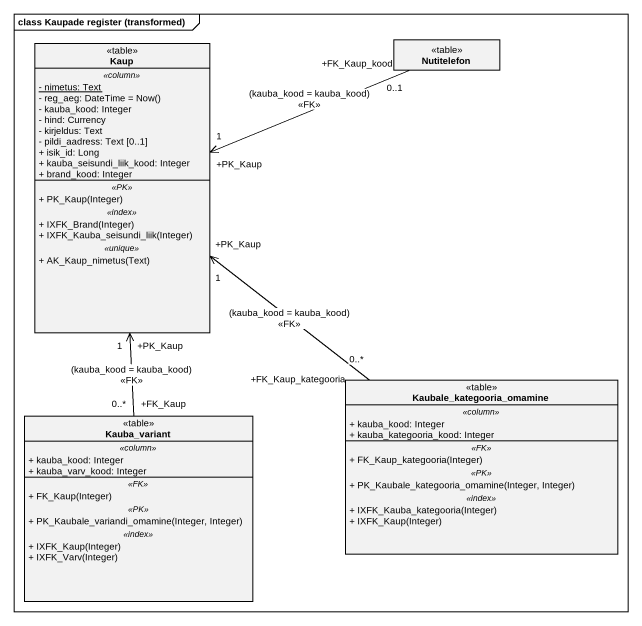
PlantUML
@startuml
mainframe class Kaupade register (transformed)
hide circle
hide empty members
skinparam classAttributeIconSize 0
class Nutitelefon <<table>>
class Kaup <<table>> {
  .. <<column>> ..
  {static} - nimetus: Text
  {field} - reg_aeg: DateTime = Now()
  - kauba_kood: Integer
  - hind: Currency
  - kirjeldus: Text
  - pildi_aadress: Text [0..1]
  + isik_id: Long
  + kauba_seisundi_liik_kood: Integer
  + brand_kood: Integer
  .. <<PK>> ..
  + PK_Kaup(Integer)
  .. <<index>> ..
  + IXFK_Brand(Integer)
  + IXFK_Kauba_seisundi_liik(Integer)
  .. <<unique>> ..
  + AK_Kaup_nimetus(Text)
}
class Kaubale_kategooria_omamine <<table>> {
  .. <<column>> ..
  + kauba_kood: Integer
  + kauba_kategooria_kood: Integer
  .. <<FK>> ..
  + FK_Kaup_kategooria(Integer)
  .. <<PK>> ..
  + PK_Kaubale_kategooria_omamine(Integer, Integer)
  .. <<index>> ..
  + IXFK_Kauba_kategooria(Integer)
  + IXFK_Kaup(Integer)
}
class Kauba_variant <<table>> {
  .. <<column>> ..
  + kauba_kood: Integer
  + kauba_varv_kood: Integer
  .. <<FK>> ..
  + FK_Kaup(Integer)
  .. <<PK>> ..
  + PK_Kaubale_variandi_omamine(Integer, Integer)
  .. <<index>> ..
  + IXFK_Kaup(Integer)
  + IXFK_Varv(Integer)
}
Nutitelefon "+FK_Kaup_kood\n0..1" -left-> "+PK_Kaup\n1" Kaup : (kauba_kood = kauba_kood)\n<<FK>>
Kaubale_kategooria_omamine "+FK_Kaup_kategooria\n0..*" -up-> "+PK_Kaup\n1" Kaup : (kauba_kood = kauba_kood)\n<<FK>>
Kauba_variant "+FK_Kaup\n0..*" -up-> "+PK_Kaup\n1" Kaup : (kauba_kood = kauba_kood)\n<<FK>>
@enduml
